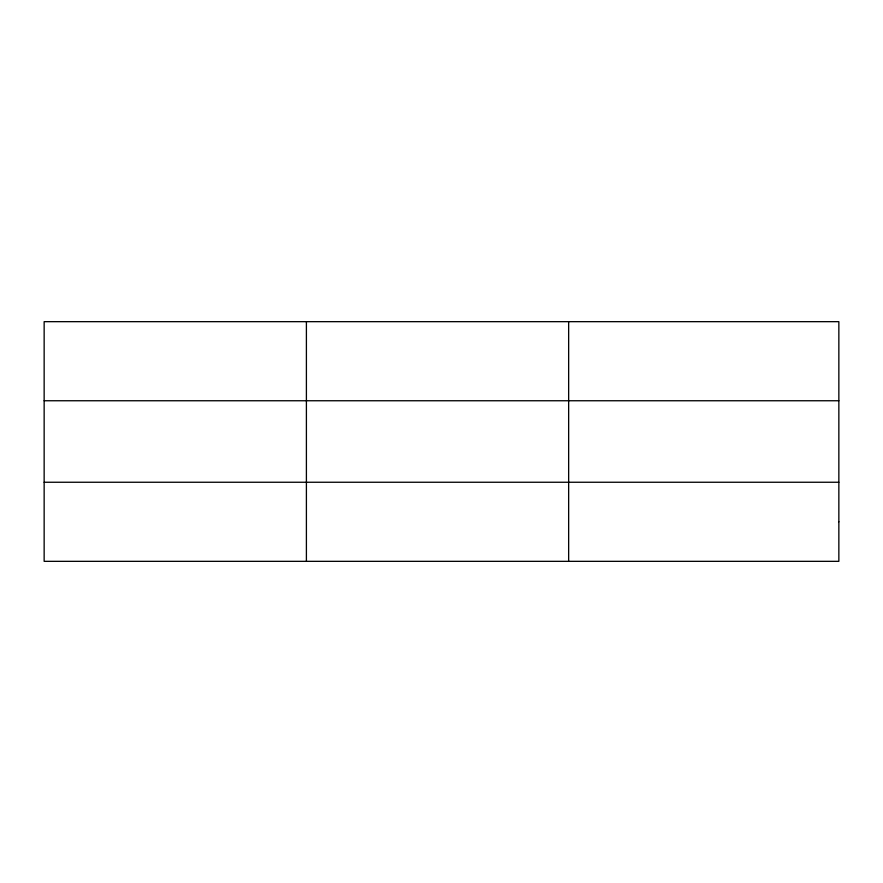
<?xml version="1.0" encoding="UTF-8"?>
<svg xmlns="http://www.w3.org/2000/svg" width="883" height="883" viewBox="0 0 883 883"><rect width="100%" height="100%" fill="white"/><g stroke="black" fill="none" stroke-linecap="round" stroke-linejoin="round"><path stroke-width="1.32" d="M306.401 561.334L306.401 321.666M568.652 561.334L568.652 321.666M44.15 400.75L838.85 400.75M44.15 482.25L838.85 482.25M838.85 521.787L838.85 561.334L44.15 561.334L44.15 321.666L838.85 321.666L838.85 521.787"/></g></svg>
